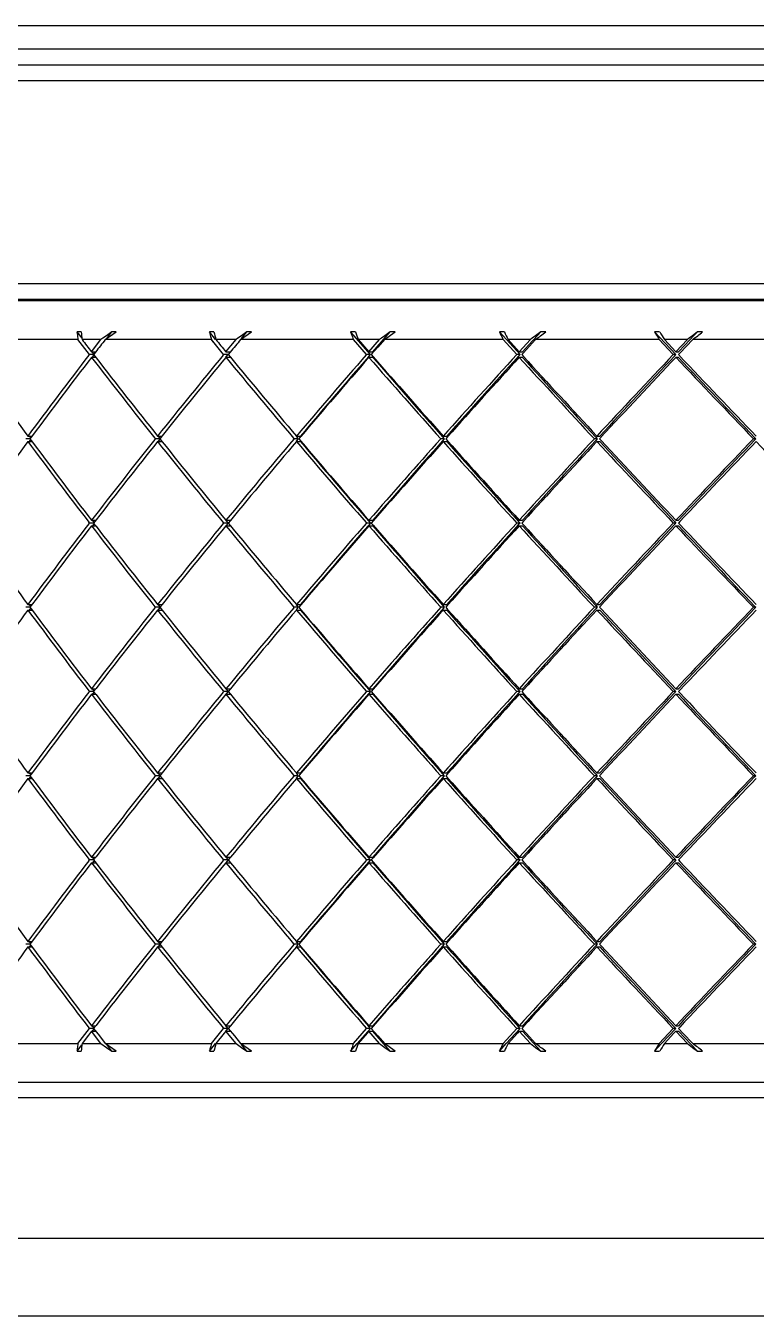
# Model space of a CAD drawing. Header units: millimetres. Extents: x 12827 to 13247, y 6457 to 7051.
# Drawn here: x 13128.376 to 13130.242, y 6842.252 to 6845.552 of the extents above; entities that cross this region are included whole.
import ezdxf

# ---------------------------------------------------------------- set-up
doc = ezdxf.new("R2010")
doc.units = ezdxf.units.MM
doc.header["$LTSCALE"] = 10
doc.layers.add('DWG', color=7, linetype='Continuous')

# ---------------------------------------------------------------- blocks, each defined once
blk = doc.blocks.new('A$C01502591')
at = {"layer": 'DWG'}
for p, q in [((255.4224, 253.6436), (246.9593, 253.6436)), ((255.1908, 253.5836), (247.1908, 253.5836)), ((246.9354, 253.5436), (255.4463, 253.5436)), ((246.8954, 253.5039), (255.4863, 253.5039)), ((255.4908, 252.9839), (246.8908, 252.9839)), ((246.4908, 252.9411), (255.8908, 252.9411)), ((255.4508, 252.9436), (246.9308, 252.9436)), ((249.5386, 252.9411), (249.5386, 252.9436)), ((248.1003, 252.8444), (248.0876, 252.8611)), ((248.0983, 252.8611), (248.0876, 252.8611)), ((248.1628, 252.8511), (248.1534, 252.8445)), ((248.1597, 252.8411), (248.1878, 252.8611)), ((248.1768, 252.8611), (248.1628, 252.8511)), ((248.1636, 252.8441), (248.1768, 252.8611)), ((248.1878, 252.8611), (248.1768, 252.8611)), ((248.4418, 252.8417), (248.426, 252.8611)), ((248.4375, 252.8611), (248.426, 252.8611)), ((248.5077, 252.8511), (248.4984, 252.8445)), ((248.5055, 252.8411), (248.5332, 252.8611)), ((248.5074, 252.8441), (248.5215, 252.8611)), ((248.5215, 252.8611), (248.5077, 252.8511)), ((248.5332, 252.8611), (248.5215, 252.8611)), ((248.795, 252.8514), (248.7866, 252.8611)), ((248.7988, 252.8611), (248.7866, 252.8611)), ((248.837, 252.8028), (248.795, 252.8514)), ((248.8431, 252.8099), (248.8877, 252.8611)), ((248.8741, 252.8511), (248.8651, 252.8445)), ((248.8729, 252.8411), (248.9001, 252.8611)), ((248.8877, 252.8611), (248.8741, 252.8511)), ((248.9001, 252.8611), (248.8877, 252.8611)), ((249.2194, 252.8028), (249.1666, 252.8611)), ((249.1794, 252.8611), (249.1666, 252.8611)), ((249.2413, 252.827), (249.2646, 252.8526)), ((249.2593, 252.8511), (249.2505, 252.8445)), ((249.2724, 252.8611), (249.2593, 252.8511)), ((249.2646, 252.8526), (249.2724, 252.8611)), ((249.2853, 252.8611), (249.2724, 252.8611)), ((249.6177, 252.8028), (249.563, 252.8611)), ((249.5762, 252.8611), (249.563, 252.8611)), ((249.6404, 252.827), (249.6645, 252.8526)), ((249.66, 252.8511), (249.6515, 252.8445)), ((249.6726, 252.8611), (249.66, 252.8511)), ((249.6645, 252.8526), (249.6726, 252.8611)), ((249.686, 252.8611), (249.6726, 252.8611)), ((248.0898, 252.8411), (247.8382, 252.8411)), ((248.0895, 252.8445), (248.0898, 252.8411)), ((248.1192, 252.8028), (248.0898, 252.8411)), ((248.1487, 252.8411), (248.1006, 252.8411)), ((248.1246, 252.8099), (248.1487, 252.8411)), ((248.1534, 252.8445), (248.1487, 252.8411)), ((248.4308, 252.8411), (248.1597, 252.8411)), ((248.4299, 252.8445), (248.4308, 252.8411)), ((248.4622, 252.8028), (248.4308, 252.8411)), ((248.4354, 252.8355), (248.4308, 252.8411)), ((248.4938, 252.8411), (248.4423, 252.8411)), ((248.468, 252.8099), (248.4809, 252.8255)), ((248.4809, 252.8255), (248.4938, 252.8411)), ((248.4984, 252.8445), (248.4938, 252.8411)), ((248.7939, 252.8411), (248.5055, 252.8411)), ((248.7927, 252.8445), (248.7939, 252.8411)), ((248.8271, 252.8028), (248.7939, 252.8411)), ((248.7991, 252.8351), (248.7939, 252.8411)), ((248.8606, 252.8411), (248.8061, 252.8411)), ((248.8061, 252.8411), (248.8333, 252.8099)), ((248.8333, 252.8099), (248.8606, 252.8411)), ((248.8562, 252.822), (248.8395, 252.8028)), ((248.8729, 252.8411), (248.8562, 252.822)), ((248.8651, 252.8445), (248.8606, 252.8411)), ((249.1763, 252.8411), (248.8729, 252.8411)), ((249.1747, 252.8445), (249.1763, 252.8411)), ((249.2111, 252.8028), (249.1763, 252.8411)), ((249.2461, 252.8411), (249.1892, 252.8411)), ((249.1892, 252.8411), (249.2176, 252.8099)), ((249.2176, 252.8099), (249.2461, 252.8411)), ((249.2258, 252.8099), (249.2413, 252.827)), ((249.259, 252.8411), (249.2284, 252.8076)), ((249.2505, 252.8445), (249.2461, 252.8411)), ((249.575, 252.8411), (249.259, 252.8411)), ((249.5729, 252.8445), (249.575, 252.8411)), ((249.6111, 252.8028), (249.575, 252.8411)), ((249.6473, 252.8411), (249.5883, 252.8411)), ((249.5883, 252.8411), (249.6178, 252.8099)), ((249.6178, 252.8099), (249.6473, 252.8411)), ((249.6243, 252.8099), (249.6404, 252.827)), ((249.6607, 252.8411), (249.6279, 252.8065)), ((249.6515, 252.8445), (249.6473, 252.8411)), ((249.9866, 252.8411), (249.6607, 252.8411)), ((248.1178, 252.801), (248.1192, 252.8028)), ((248.1301, 252.8028), (248.1192, 252.8028)), ((248.1246, 252.8099), (248.1355, 252.8099)), ((248.1246, 252.7958), (248.1355, 252.7958)), ((248.1259, 252.7948), (248.1306, 252.801)), ((248.131, 252.8041), (248.1266, 252.8099)), ((248.131, 252.8041), (248.1266, 252.8099)), ((248.135, 252.8092), (248.1301, 252.8028)), ((248.1301, 252.8028), (248.1362, 252.7949)), ((248.135, 252.8092), (248.1314, 252.8046)), ((248.4611, 252.8015), (248.4622, 252.8028)), ((248.4735, 252.8028), (248.4622, 252.8028)), ((248.4679, 252.7959), (248.4735, 252.8028)), ((248.468, 252.8099), (248.4793, 252.8099)), ((248.468, 252.7958), (248.4793, 252.7958)), ((248.4791, 252.8092), (248.4738, 252.8028)), ((248.4749, 252.8042), (248.4738, 252.8028)), ((248.4738, 252.8028), (248.4795, 252.7959)), ((248.4791, 252.8092), (248.4749, 252.8042)), ((248.8263, 252.8018), (248.8271, 252.8028)), ((248.837, 252.8028), (248.8271, 252.8028)), ((248.8319, 252.797), (248.837, 252.8028)), ((248.8333, 252.8099), (248.8431, 252.8099)), ((248.8333, 252.7958), (248.8431, 252.7958)), ((248.8395, 252.8028), (248.8446, 252.797)), ((249.2194, 252.8028), (249.2111, 252.8028)), ((249.2151, 252.798), (249.2194, 252.8028)), ((249.2176, 252.8099), (249.2258, 252.8099)), ((249.2176, 252.7958), (249.2258, 252.7958)), ((249.2284, 252.8076), (249.224, 252.8028)), ((249.224, 252.8028), (249.2284, 252.7981)), ((249.6177, 252.8028), (249.6111, 252.8028)), ((249.6142, 252.7991), (249.6177, 252.8028)), ((249.6178, 252.8099), (249.6243, 252.8099)), ((249.6178, 252.7958), (249.6243, 252.7958)), ((249.6279, 252.8065), (249.6244, 252.8028)), ((249.6244, 252.8028), (249.6279, 252.7992)), ((247.9673, 252.5874), (247.9568, 252.5874)), ((247.962, 252.5945), (247.9725, 252.5945)), ((247.9651, 252.5945), (247.9692, 252.5888)), ((247.9687, 252.5853), (247.9651, 252.5803)), ((247.9735, 252.5959), (247.9673, 252.5874)), ((247.9673, 252.5874), (247.9736, 252.5789)), ((248.2878, 252.5874), (248.2865, 252.589)), ((248.2865, 252.5858), (248.2878, 252.5874)), ((248.2999, 252.5874), (248.2878, 252.5874)), ((248.2934, 252.5945), (248.3055, 252.5945)), ((248.2939, 252.5949), (248.2986, 252.589)), ((248.2986, 252.5858), (248.2939, 252.5799)), ((248.305, 252.5949), (248.299, 252.5874)), ((248.299, 252.5874), (248.305, 252.58)), ((248.6421, 252.5874), (248.6411, 252.5886)), ((248.6411, 252.5862), (248.6421, 252.5874)), ((248.6527, 252.5874), (248.6421, 252.5874)), ((248.6473, 252.5938), (248.6527, 252.5874)), ((248.6527, 252.5874), (248.6473, 252.581)), ((248.6481, 252.5945), (248.6587, 252.5945)), ((248.6595, 252.5938), (248.6541, 252.5874)), ((248.6541, 252.5874), (248.6595, 252.581)), ((249.026, 252.5874), (249.017, 252.5874)), ((249.0213, 252.5927), (249.026, 252.5874)), ((249.026, 252.5874), (249.0213, 252.5821)), ((249.0233, 252.5945), (249.0323, 252.5945)), ((249.0343, 252.5927), (249.0296, 252.5874)), ((249.0296, 252.5874), (249.0343, 252.5821)), ((249.4167, 252.5874), (249.4093, 252.5874)), ((249.4128, 252.5916), (249.4167, 252.5874)), ((249.4167, 252.5874), (249.4128, 252.5832)), ((249.4159, 252.5945), (249.4233, 252.5945)), ((249.4264, 252.5916), (249.4225, 252.5874)), ((249.4225, 252.5874), (249.4264, 252.5832)), ((249.8218, 252.5874), (249.816, 252.5874)), ((249.8187, 252.5906), (249.8218, 252.5874)), ((249.8218, 252.5874), (249.8187, 252.5842)), ((247.962, 252.5803), (247.9725, 252.5803)), ((248.2934, 252.5803), (248.3055, 252.5803)), ((248.6481, 252.5803), (248.6587, 252.5803)), ((249.0233, 252.5803), (249.0323, 252.5803)), ((249.4159, 252.5803), (249.4233, 252.5803)), ((248.1192, 252.372), (248.1178, 252.3738)), ((248.1178, 252.3702), (248.1192, 252.372)), ((248.1301, 252.372), (248.1192, 252.372)), ((248.1246, 252.3791), (248.1355, 252.3791)), ((248.1246, 252.3649), (248.1355, 252.3649)), ((248.1258, 252.38), (248.1306, 252.3738)), ((248.131, 252.3707), (248.1259, 252.364)), ((248.1362, 252.38), (248.1301, 252.372)), ((248.1301, 252.372), (248.1362, 252.364)), ((248.4622, 252.372), (248.461, 252.3734)), ((248.4611, 252.3706), (248.4622, 252.372)), ((248.4735, 252.372), (248.4622, 252.372)), ((248.4678, 252.3789), (248.4735, 252.372)), ((248.4735, 252.372), (248.4679, 252.365)), ((248.468, 252.3791), (248.4793, 252.3791)), ((248.468, 252.3649), (248.4793, 252.3649)), ((248.4795, 252.3789), (248.4738, 252.372)), ((248.4738, 252.372), (248.4795, 252.3651)), ((248.8271, 252.372), (248.8263, 252.373)), ((248.8263, 252.371), (248.8271, 252.372)), ((248.837, 252.372), (248.8271, 252.372)), ((248.8319, 252.3779), (248.837, 252.372)), ((248.837, 252.372), (248.8319, 252.3661)), ((248.8333, 252.3791), (248.8431, 252.3791)), ((248.8333, 252.3649), (248.8431, 252.3649)), ((248.8445, 252.3778), (248.8395, 252.372)), ((248.8395, 252.372), (248.8446, 252.3662)), ((249.2194, 252.372), (249.2111, 252.372)), ((249.2151, 252.3768), (249.2194, 252.372)), ((249.2194, 252.372), (249.2151, 252.3672)), ((249.2176, 252.3791), (249.2258, 252.3791)), ((249.2176, 252.3649), (249.2258, 252.3649)), ((249.2284, 252.3767), (249.224, 252.372)), ((249.224, 252.372), (249.2284, 252.3672)), ((249.6177, 252.372), (249.6111, 252.372)), ((249.6142, 252.3757), (249.6177, 252.372)), ((249.6177, 252.372), (249.6142, 252.3683)), ((249.6178, 252.3791), (249.6243, 252.3791)), ((249.6178, 252.3649), (249.6243, 252.3649)), ((249.6279, 252.3756), (249.6244, 252.372)), ((249.6244, 252.372), (249.6279, 252.3683)), ((247.9673, 252.1566), (247.9568, 252.1566)), ((247.962, 252.1636), (247.9725, 252.1636)), ((247.9651, 252.1636), (247.9687, 252.1587)), ((247.9692, 252.1551), (247.9651, 252.1495)), ((247.9735, 252.165), (247.9673, 252.1566)), ((247.9673, 252.1566), (247.9736, 252.1481)), ((248.2878, 252.1566), (248.2865, 252.1581)), ((248.2865, 252.155), (248.2878, 252.1566)), ((248.2999, 252.1566), (248.2878, 252.1566)), ((248.2934, 252.1636), (248.3055, 252.1636)), ((248.2939, 252.1641), (248.2986, 252.1582)), ((248.2986, 252.1549), (248.2939, 252.1491)), ((248.305, 252.164), (248.299, 252.1566)), ((248.299, 252.1566), (248.305, 252.1491)), ((248.6421, 252.1566), (248.6411, 252.1577)), ((248.6411, 252.1554), (248.6421, 252.1566)), ((248.6527, 252.1566), (248.6421, 252.1566)), ((248.6473, 252.163), (248.6527, 252.1566)), ((248.6527, 252.1566), (248.6473, 252.1501)), ((248.6481, 252.1636), (248.6587, 252.1636)), ((248.6595, 252.1629), (248.6541, 252.1566)), ((248.6541, 252.1566), (248.6595, 252.1502)), ((249.026, 252.1566), (249.017, 252.1566)), ((249.0213, 252.1619), (249.026, 252.1566)), ((249.026, 252.1566), (249.0213, 252.1512)), ((249.0233, 252.1636), (249.0323, 252.1636)), ((249.0343, 252.1618), (249.0296, 252.1566)), ((249.0296, 252.1566), (249.0343, 252.1513)), ((249.4167, 252.1566), (249.4093, 252.1566)), ((249.4128, 252.1608), (249.4167, 252.1566)), ((249.4167, 252.1566), (249.4128, 252.1523)), ((249.4159, 252.1636), (249.4233, 252.1636)), ((249.4264, 252.1608), (249.4225, 252.1566)), ((249.4225, 252.1566), (249.4264, 252.1524)), ((249.8218, 252.1566), (249.816, 252.1566)), ((249.8187, 252.1597), (249.8218, 252.1566)), ((249.8218, 252.1566), (249.8187, 252.1534)), ((247.962, 252.1495), (247.9725, 252.1495)), ((248.2934, 252.1495), (248.3055, 252.1495)), ((248.6481, 252.1495), (248.6587, 252.1495)), ((249.0233, 252.1495), (249.0323, 252.1495)), ((249.4159, 252.1495), (249.4233, 252.1495)), ((248.1192, 251.9411), (248.1178, 251.943)), ((248.1178, 251.9393), (248.1192, 251.9411)), ((248.1301, 251.9411), (248.1192, 251.9411)), ((248.1246, 251.9482), (248.1355, 251.9482)), ((248.1246, 251.9341), (248.1355, 251.9341)), ((248.1258, 251.9492), (248.131, 251.9424)), ((248.1306, 251.9393), (248.1259, 251.9331)), ((248.1362, 251.9491), (248.1301, 251.9411)), ((248.1301, 251.9411), (248.1362, 251.9332)), ((248.4622, 251.9411), (248.461, 251.9425)), ((248.4611, 251.9398), (248.4622, 251.9411)), ((248.4735, 251.9411), (248.4622, 251.9411)), ((248.4678, 251.9481), (248.4735, 251.9411)), ((248.4735, 251.9411), (248.4679, 251.9342)), ((248.468, 251.9482), (248.4793, 251.9482)), ((248.468, 251.9341), (248.4793, 251.9341)), ((248.4795, 251.948), (248.4738, 251.9411)), ((248.4738, 251.9411), (248.4795, 251.9342)), ((248.8271, 251.9411), (248.8263, 251.9421)), ((248.8263, 251.9402), (248.8271, 251.9411)), ((248.837, 251.9411), (248.8271, 251.9411)), ((248.8319, 251.947), (248.837, 251.9411)), ((248.837, 251.9411), (248.8319, 251.9353)), ((248.8333, 251.9482), (248.8431, 251.9482)), ((248.8333, 251.9341), (248.8431, 251.9341)), ((248.8445, 251.947), (248.8395, 251.9411)), ((248.8395, 251.9411), (248.8446, 251.9353)), ((249.2194, 251.9411), (249.2111, 251.9411)), ((249.2151, 251.9459), (249.2194, 251.9411)), ((249.2194, 251.9411), (249.2151, 251.9364)), ((249.2176, 251.9482), (249.2258, 251.9482)), ((249.2176, 251.9341), (249.2258, 251.9341)), ((249.2284, 251.9459), (249.224, 251.9411)), ((249.224, 251.9411), (249.2284, 251.9364)), ((249.6177, 251.9411), (249.6111, 251.9411)), ((249.6142, 251.9448), (249.6177, 251.9411)), ((249.6177, 251.9411), (249.6142, 251.9374)), ((249.6178, 251.9482), (249.6243, 251.9482)), ((249.6178, 251.9341), (249.6243, 251.9341)), ((249.6279, 251.9448), (249.6244, 251.9411)), ((249.6244, 251.9411), (249.6279, 251.9375)), ((247.9673, 251.7257), (247.9568, 251.7257)), ((247.962, 251.7328), (247.9725, 251.7328)), ((247.9651, 251.7328), (247.9692, 251.7271)), ((247.9735, 251.7342), (247.9673, 251.7257)), ((247.9673, 251.7257), (247.9736, 251.7172)), ((248.2878, 251.7257), (248.2865, 251.7273)), ((248.2865, 251.7241), (248.2878, 251.7257)), ((248.2999, 251.7257), (248.2878, 251.7257)), ((248.2934, 251.7328), (248.3055, 251.7328)), ((248.2939, 251.7332), (248.2986, 251.7273)), ((248.2986, 251.7241), (248.2939, 251.7182)), ((248.305, 251.7332), (248.299, 251.7257)), ((248.299, 251.7257), (248.305, 251.7183)), ((248.6421, 251.7257), (248.6411, 251.7269)), ((248.6411, 251.7245), (248.6421, 251.7257)), ((248.6527, 251.7257), (248.6421, 251.7257)), ((248.6473, 251.7321), (248.6527, 251.7257)), ((248.6527, 251.7257), (248.6473, 251.7193)), ((248.6481, 251.7328), (248.6587, 251.7328)), ((248.6595, 251.7321), (248.6541, 251.7257)), ((248.6541, 251.7257), (248.6595, 251.7193)), ((249.026, 251.7257), (249.017, 251.7257)), ((249.0213, 251.731), (249.026, 251.7257)), ((249.026, 251.7257), (249.0213, 251.7204)), ((249.0233, 251.7328), (249.0323, 251.7328)), ((249.0343, 251.731), (249.0296, 251.7257)), ((249.0296, 251.7257), (249.0343, 251.7204)), ((249.4167, 251.7257), (249.4093, 251.7257)), ((249.4128, 251.73), (249.4167, 251.7257)), ((249.4167, 251.7257), (249.4128, 251.7215)), ((249.4159, 251.7328), (249.4233, 251.7328)), ((249.4264, 251.7299), (249.4225, 251.7257)), ((249.4225, 251.7257), (249.4264, 251.7215)), ((249.8218, 251.7257), (249.816, 251.7257)), ((249.8187, 251.7289), (249.8218, 251.7257)), ((249.8218, 251.7257), (249.8187, 251.7225)), ((247.962, 251.7186), (247.9725, 251.7186)), ((247.9687, 251.7236), (247.9651, 251.7186)), ((248.2934, 251.7186), (248.3055, 251.7186)), ((248.6481, 251.7186), (248.6587, 251.7186)), ((249.0233, 251.7186), (249.0323, 251.7186)), ((249.4159, 251.7186), (249.4233, 251.7186)), ((248.1192, 251.5103), (248.1178, 251.5121)), ((248.1178, 251.5085), (248.1192, 251.5103)), ((248.1301, 251.5103), (248.1192, 251.5103)), ((248.1246, 251.5174), (248.1355, 251.5174)), ((248.1246, 251.5032), (248.1355, 251.5032)), ((248.1258, 251.5183), (248.1306, 251.5121)), ((248.131, 251.509), (248.1259, 251.5023)), ((248.1362, 251.5183), (248.1301, 251.5103)), ((248.1301, 251.5103), (248.1362, 251.5023)), ((248.4622, 251.5103), (248.461, 251.5117)), ((248.4611, 251.5089), (248.4622, 251.5103)), ((248.4735, 251.5103), (248.4622, 251.5103)), ((248.4678, 251.5172), (248.4735, 251.5103)), ((248.4735, 251.5103), (248.4679, 251.5033)), ((248.468, 251.5174), (248.4793, 251.5174)), ((248.468, 251.5032), (248.4793, 251.5032)), ((248.4795, 251.5172), (248.4738, 251.5103)), ((248.4738, 251.5103), (248.4795, 251.5034)), ((248.8271, 251.5103), (248.8263, 251.5113)), ((248.8263, 251.5093), (248.8271, 251.5103)), ((248.837, 251.5103), (248.8271, 251.5103)), ((248.8319, 251.5162), (248.837, 251.5103)), ((248.837, 251.5103), (248.8319, 251.5044)), ((248.8333, 251.5174), (248.8431, 251.5174)), ((248.8333, 251.5032), (248.8431, 251.5032)), ((248.8445, 251.5161), (248.8395, 251.5103)), ((248.8395, 251.5103), (248.8446, 251.5045)), ((249.2194, 251.5103), (249.2111, 251.5103)), ((249.2151, 251.5151), (249.2194, 251.5103)), ((249.2194, 251.5103), (249.2151, 251.5055)), ((249.2176, 251.5174), (249.2258, 251.5174)), ((249.2176, 251.5032), (249.2258, 251.5032)), ((249.2284, 251.515), (249.224, 251.5103)), ((249.224, 251.5103), (249.2284, 251.5056)), ((249.6177, 251.5103), (249.6111, 251.5103)), ((249.6142, 251.514), (249.6177, 251.5103)), ((249.6177, 251.5103), (249.6142, 251.5066)), ((249.6178, 251.5174), (249.6243, 251.5174)), ((249.6178, 251.5032), (249.6243, 251.5032)), ((249.6279, 251.514), (249.6244, 251.5103)), ((249.6244, 251.5103), (249.6279, 251.5066)), ((247.962, 251.3019), (247.9725, 251.3019)), ((247.9651, 251.3019), (247.9687, 251.297)), ((247.9735, 251.3034), (247.9673, 251.2949)), ((248.2878, 251.2949), (248.2865, 251.2965)), ((248.2934, 251.3019), (248.3055, 251.3019)), ((248.2939, 251.3024), (248.2986, 251.2965)), ((248.305, 251.3023), (248.299, 251.2949)), ((248.6421, 251.2949), (248.6411, 251.296)), ((248.6473, 251.3013), (248.6527, 251.2949)), ((248.6481, 251.3019), (248.6587, 251.3019)), ((248.6595, 251.3012), (248.6541, 251.2949)), ((249.0213, 251.3002), (249.026, 251.2949)), ((249.0233, 251.3019), (249.0323, 251.3019)), ((249.0343, 251.3001), (249.0296, 251.2949)), ((249.4128, 251.2991), (249.4167, 251.2949)), ((249.4159, 251.3019), (249.4233, 251.3019)), ((249.4264, 251.2991), (249.4225, 251.2949)), ((249.8187, 251.298), (249.8218, 251.2949)), ((247.9673, 251.2949), (247.9568, 251.2949)), ((247.962, 251.2878), (247.9725, 251.2878)), ((247.9692, 251.2934), (247.9651, 251.2878)), ((247.9673, 251.2949), (247.9736, 251.2864)), ((248.2865, 251.2933), (248.2878, 251.2949)), ((248.2999, 251.2949), (248.2878, 251.2949)), ((248.2934, 251.2878), (248.3055, 251.2878)), ((248.2986, 251.2932), (248.2939, 251.2874)), ((248.299, 251.2949), (248.305, 251.2874)), ((248.6411, 251.2937), (248.6421, 251.2949)), ((248.6527, 251.2949), (248.6421, 251.2949)), ((248.6527, 251.2949), (248.6473, 251.2884)), ((248.6481, 251.2878), (248.6587, 251.2878)), ((248.6541, 251.2949), (248.6595, 251.2885)), ((249.026, 251.2949), (249.017, 251.2949)), ((249.026, 251.2949), (249.0213, 251.2895)), ((249.0233, 251.2878), (249.0323, 251.2878)), ((249.0296, 251.2949), (249.0343, 251.2896)), ((249.4167, 251.2949), (249.4093, 251.2949)), ((249.4167, 251.2949), (249.4128, 251.2906)), ((249.4159, 251.2878), (249.4233, 251.2878)), ((249.4225, 251.2949), (249.4264, 251.2907)), ((249.8218, 251.2949), (249.816, 251.2949)), ((249.8218, 251.2949), (249.8187, 251.2917)), ((248.0898, 251.0411), (248.1192, 251.0794)), ((248.1246, 251.0724), (248.1166, 251.062)), ((248.1192, 251.0794), (248.1178, 251.0813)), ((248.1301, 251.0794), (248.1192, 251.0794)), ((248.1246, 251.0865), (248.1355, 251.0865)), ((248.1487, 251.0411), (248.1246, 251.0724)), ((248.1246, 251.0724), (248.1355, 251.0724)), ((248.1306, 251.0813), (248.1258, 251.0875)), ((248.1259, 251.0714), (248.131, 251.0782)), ((248.1362, 251.0874), (248.1301, 251.0794)), ((248.1301, 251.0794), (248.1448, 251.0603)), ((248.4308, 251.0411), (248.4622, 251.0794)), ((248.4637, 251.0672), (248.4423, 251.0411)), ((248.4622, 251.0794), (248.461, 251.0808)), ((248.4735, 251.0794), (248.4622, 251.0794)), ((248.468, 251.0724), (248.4637, 251.0672)), ((248.4735, 251.0794), (248.4678, 251.0864)), ((248.4679, 251.0725), (248.4735, 251.0794)), ((248.468, 251.0865), (248.4793, 251.0865)), ((248.4938, 251.0411), (248.468, 251.0724)), ((248.468, 251.0724), (248.4793, 251.0724)), ((248.4795, 251.0864), (248.4738, 251.0794)), ((248.4738, 251.0794), (248.4896, 251.0603)), ((248.7939, 251.0411), (248.8271, 251.0794)), ((248.8034, 251.0406), (248.837, 251.0794)), ((248.8288, 251.0672), (248.8061, 251.0411)), ((248.8271, 251.0794), (248.8263, 251.0804)), ((248.837, 251.0794), (248.8271, 251.0794)), ((248.8333, 251.0724), (248.8288, 251.0672)), ((248.837, 251.0794), (248.8319, 251.0853)), ((248.8333, 251.0865), (248.8431, 251.0865)), ((248.8606, 251.0411), (248.8333, 251.0724)), ((248.8333, 251.0724), (248.8431, 251.0724)), ((248.8445, 251.0853), (248.8395, 251.0794)), ((248.8395, 251.0794), (248.8562, 251.0603)), ((248.8877, 251.0211), (248.8431, 251.0724)), ((249.1763, 251.0411), (249.2111, 251.0794)), ((249.1842, 251.0406), (249.2194, 251.0794)), ((249.2128, 251.0672), (249.1892, 251.0411)), ((249.2194, 251.0794), (249.2111, 251.0794)), ((249.2176, 251.0724), (249.2128, 251.0672)), ((249.2194, 251.0794), (249.2151, 251.0842)), ((249.2176, 251.0865), (249.2258, 251.0865)), ((249.2461, 251.0411), (249.2176, 251.0724)), ((249.2176, 251.0724), (249.2258, 251.0724)), ((249.2284, 251.0842), (249.224, 251.0794)), ((249.224, 251.0794), (249.2357, 251.0667)), ((249.2724, 251.0211), (249.2258, 251.0724)), ((249.2357, 251.0667), (249.259, 251.0411)), ((249.575, 251.0411), (249.6111, 251.0794)), ((249.5812, 251.0406), (249.6177, 251.0794)), ((249.6128, 251.0672), (249.5883, 251.0411)), ((249.6177, 251.0794), (249.6111, 251.0794)), ((249.6178, 251.0724), (249.6128, 251.0672)), ((249.6177, 251.0794), (249.6142, 251.0831)), ((249.6178, 251.0865), (249.6243, 251.0865)), ((249.6473, 251.0411), (249.6178, 251.0724)), ((249.6178, 251.0724), (249.6243, 251.0724)), ((249.6726, 251.0211), (249.6243, 251.0724)), ((249.6279, 251.0831), (249.6244, 251.0794)), ((249.6244, 251.0794), (249.6365, 251.0667)), ((249.6365, 251.0667), (249.6607, 251.0411)), ((247.8382, 251.0411), (248.0898, 251.0411)), ((248.0876, 251.0211), (248.1002, 251.0378)), ((248.1166, 251.062), (248.1006, 251.0411)), ((248.1006, 251.0411), (248.1487, 251.0411)), ((248.1448, 251.0603), (248.1597, 251.0411)), ((248.1487, 251.0411), (248.1628, 251.0311)), ((248.1597, 251.0411), (248.4308, 251.0411)), ((248.1878, 251.0211), (248.1597, 251.0411)), ((248.1628, 251.0311), (248.1768, 251.0211)), ((248.1768, 251.0211), (248.1636, 251.0382)), ((248.426, 251.0211), (248.4418, 251.0406)), ((248.4308, 251.0411), (248.4291, 251.0345)), ((248.4423, 251.0411), (248.4938, 251.0411)), ((248.4896, 251.0603), (248.5055, 251.0411)), ((248.4938, 251.0411), (248.5077, 251.0311)), ((248.5055, 251.0411), (248.7939, 251.0411)), ((248.5332, 251.0211), (248.5055, 251.0411)), ((248.5215, 251.0211), (248.5074, 251.0382)), ((248.5077, 251.0311), (248.5215, 251.0211)), ((248.7866, 251.0211), (248.8034, 251.0406)), ((248.7939, 251.0411), (248.7927, 251.0378)), ((248.8061, 251.0411), (248.8606, 251.0411)), ((248.8562, 251.0603), (248.8729, 251.0411)), ((248.8606, 251.0411), (248.8741, 251.0311)), ((248.8729, 251.0411), (249.1763, 251.0411)), ((248.9001, 251.0211), (248.8729, 251.0411)), ((248.8741, 251.0311), (248.8877, 251.0211)), ((249.1666, 251.0211), (249.1842, 251.0406)), ((249.1892, 251.0411), (249.2461, 251.0411)), ((249.2461, 251.0411), (249.2593, 251.0311)), ((249.259, 251.0411), (249.575, 251.0411)), ((249.2593, 251.0311), (249.2724, 251.0211)), ((249.563, 251.0211), (249.5812, 251.0406)), ((249.5883, 251.0411), (249.6473, 251.0411)), ((249.6473, 251.0411), (249.66, 251.0311)), ((249.66, 251.0311), (249.6726, 251.0211)), ((249.6607, 251.0411), (249.9866, 251.0411)), ((248.0883, 251.0278), (248.0876, 251.0211)), ((248.0876, 251.0211), (248.0983, 251.0211)), ((248.1768, 251.0211), (248.1878, 251.0211)), ((248.4266, 251.0237), (248.426, 251.0211)), ((248.426, 251.0211), (248.4375, 251.0211)), ((248.5215, 251.0211), (248.5332, 251.0211)), ((248.7878, 251.0245), (248.7866, 251.0211)), ((248.7866, 251.0211), (248.7988, 251.0211)), ((248.8877, 251.0211), (248.9001, 251.0211)), ((249.1682, 251.0245), (249.1666, 251.0211)), ((249.1666, 251.0211), (249.1794, 251.0211)), ((249.2724, 251.0211), (249.2853, 251.0211)), ((249.5649, 251.0245), (249.563, 251.0211)), ((249.563, 251.0211), (249.5762, 251.0211)), ((249.6726, 251.0211), (249.686, 251.0211)), ((255.8908, 250.9411), (246.4908, 250.9411)), ((246.8908, 250.9033), (255.4908, 250.9033)), ((255.4877, 250.5419), (246.894, 250.5419)), ((255.2877, 250.3436), (247.094, 250.3436))]:
    blk.add_line(p, q, dxfattribs=at)
for centre, radius, start, end in [((250.3311, 253.1039), 2.2567, 186.1767, 186.6025), ((250.3424, 253.1133), 2.2583, 186.4114, 186.9223), ((250.7265, 253.3993), 2.3626, 193.1661, 193.5815), ((250.7421, 253.4097), 2.369, 193.3887, 193.8864), ((251.2261, 253.7338), 2.5909, 199.6841, 200.076), ((251.2457, 253.7463), 2.602, 199.8882, 200.3572), ((251.8231, 254.1327), 2.9451, 205.5793, 205.9393), ((251.8464, 254.1482), 2.9613, 205.7614, 206.1918), ((240.1067, 264.9029), 15.1411, 307.19069, 307.31571), ((252.5121, 254.6181), 3.4328, 210.7846, 211.1089), ((252.539, 254.6374), 3.4544, 210.9438, 211.3313), ((241.7722, 262.8328), 12.7304, 308.29146, 308.43649), ((259.9745, 261.9271), 14.9514, 217.42328, 217.57415), ((260.2651, 243.4548), 15.3181, 142.21075, 142.36169), ((262.5213, 264.3835), 18.2056, 219.34591, 219.47314), ((262.8996, 240.9104), 18.6958, 140.3459, 140.47285), ((258.4969, 260.3925), 13.107, 215.43208, 216.50895), ((259.4726, 244.0754), 14.3202, 142.45961, 143.49458), ((259.5964, 243.9677), 14.4754, 142.42029, 143.41195), ((260.6948, 262.4701), 15.862, 217.58288, 218.5314), ((260.6661, 262.4618), 15.8256, 217.65058, 218.57261), ((261.8974, 241.7463), 17.3997, 140.55308, 141.43021), ((262.0356, 241.62), 17.5778, 140.52158, 141.36491), ((263.4387, 265.1283), 19.3962, 219.4808, 220.27833), ((263.4147, 265.1223), 19.3649, 219.53379, 220.31095), ((265.017, 238.7083), 21.4655, 138.9614, 139.69121), ((265.0326, 238.762), 21.4346, 139.09696, 139.80924), ((265.1733, 238.5597), 21.6716, 138.93642, 139.64091), ((267.038, 268.6573), 24.1454, 221.06528, 221.72434), ((266.9596, 268.5137), 23.9846, 220.9451, 221.59036), ((267.0238, 268.659), 24.1265, 221.10567, 221.74713), ((269.2127, 234.5775), 27.0596, 137.6604, 138.25444), ((269.225, 234.6497), 27.0141, 137.79305, 138.37329), ((269.3939, 234.3999), 27.3037, 137.64283, 138.2169), ((272.0226, 273.5891), 30.8615, 222.35828, 222.88395), ((271.9379, 273.4173), 30.6772, 222.23806, 222.75509), ((272.0328, 273.6127), 30.8754, 222.38808, 222.90177), ((275.2523, 228.5852), 35.2699, 136.6355, 137.0993), ((275.2624, 228.6827), 35.2056, 136.76313, 137.21859), ((275.477, 228.3604), 35.5779, 136.62174, 137.07241), ((279.5479, 281.0784), 41.1791, 223.37891, 223.77909), ((279.4578, 280.8689), 40.9651, 223.25882, 223.65414), ((279.6118, 281.1534), 41.2674, 223.39987, 223.79228), ((260.6138, 242.7681), 15.7591, 141.46551, 142.42021), ((263.3522, 240.1189), 19.2834, 139.71934, 140.52154), ((266.9462, 236.5985), 24.023, 138.27398, 138.9364), ((267.0488, 236.5828), 24.1033, 138.41123, 139.05331), ((269.3025, 270.6924), 27.1805, 221.7818, 222.35847), ((271.9267, 231.6739), 30.7312, 137.11493, 137.64284), ((272.0316, 231.6717), 30.8042, 137.24598, 137.76088), ((275.3815, 276.7248), 35.4469, 222.92675, 223.37909), ((279.4487, 224.1908), 41.0423, 136.22025, 136.62176), ((279.5551, 224.2137), 41.0992, 136.3465, 136.74053), ((258.5691, 244.7299), 13.1962, 143.49469, 144.56428), ((259.5505, 261.1581), 14.4177, 216.50892, 217.53689), ((259.521, 261.1501), 14.3809, 216.58479, 217.58297), ((260.7446, 242.6514), 15.9253, 141.43027, 142.34653), ((261.9812, 263.4964), 17.5077, 218.57249, 219.44421), ((261.9543, 263.4888), 17.473, 218.63256, 219.48095), ((263.4988, 239.9821), 19.4746, 139.69124, 140.46402), ((265.1061, 266.5431), 21.583, 220.31077, 221.03661), ((265.0326, 266.4128), 21.4346, 220.19076, 220.90304), ((265.0866, 266.5404), 21.5572, 220.35722, 221.06545), ((267.113, 236.4371), 24.2455, 138.25445, 138.89276), ((269.3066, 270.682), 27.1861, 221.74694, 222.33822), ((269.225, 270.5251), 27.0141, 221.62671, 222.20695), ((272.1264, 231.4759), 31.0027, 137.09929, 137.61087), ((275.3499, 276.681), 35.4036, 222.90158, 223.36363), ((275.2624, 276.4921), 35.2056, 222.78141, 223.23687), ((279.7091, 223.9288), 41.4017, 136.20836, 136.59949), ((284.9497, 286.256), 48.6616, 223.79163, 224.13244), ((258.4969, 259.9616), 13.107, 215.43208, 216.50895), ((259.4726, 243.6446), 14.3202, 142.45961, 143.49458), ((259.5964, 243.5369), 14.4754, 142.42029, 143.41195), ((260.6948, 262.0392), 15.862, 217.58288, 218.5314), ((260.6661, 262.031), 15.8256, 217.65058, 218.57261), ((261.8974, 241.3155), 17.3997, 140.55308, 141.43021), ((262.0356, 241.1892), 17.5778, 140.52158, 141.36491), ((263.4387, 264.6974), 19.3962, 219.4808, 220.27833), ((263.4147, 264.6915), 19.3649, 219.53379, 220.31095), ((265.017, 238.2774), 21.4655, 138.9614, 139.69121), ((265.1194, 238.2569), 21.5488, 139.09884, 139.80735), ((265.1733, 238.1289), 21.6716, 138.93642, 139.64091), ((267.038, 268.2265), 24.1454, 221.06528, 221.72434), ((266.9596, 268.0829), 23.9846, 220.9451, 221.59036), ((267.0238, 268.2281), 24.1265, 221.10567, 221.74713), ((269.2127, 234.1467), 27.0596, 137.6604, 138.25444), ((269.3166, 234.1367), 27.1371, 137.79437, 138.37198), ((269.3939, 233.969), 27.3037, 137.64283, 138.2169), ((272.0226, 273.1583), 30.8615, 222.35828, 222.88395), ((271.9379, 272.9865), 30.6772, 222.23806, 222.75509), ((272.0328, 273.1819), 30.8754, 222.38808, 222.90177), ((275.2523, 228.1544), 35.2699, 136.6355, 137.0993), ((275.358, 228.1627), 35.3363, 136.76398, 137.21775), ((275.477, 227.9296), 35.5779, 136.62174, 137.07241), ((279.5479, 280.6475), 41.1791, 223.37891, 223.77909), ((279.4578, 280.4381), 40.9651, 223.25882, 223.65414), ((279.6118, 280.7225), 41.2674, 223.39987, 223.79228), ((260.6138, 242.3373), 15.7591, 141.46551, 142.42021), ((263.3522, 239.688), 19.2834, 139.71934, 140.52154), ((266.9462, 236.1676), 24.023, 138.27398, 138.9364), ((271.9267, 231.2431), 30.7312, 137.11493, 137.64284), ((279.4487, 223.7599), 41.0423, 136.22025, 136.62176), ((279.5551, 223.7828), 41.0992, 136.3465, 136.74053), ((258.5691, 244.2991), 13.1962, 143.49469, 144.56428), ((259.5505, 260.7273), 14.4177, 216.50892, 217.53689), ((259.521, 260.7192), 14.3809, 216.58479, 217.58297), ((260.7446, 242.2206), 15.9253, 141.43027, 142.34653), ((261.9812, 263.0656), 17.5077, 218.57249, 219.44421), ((261.9543, 263.0579), 17.473, 218.63256, 219.48095), ((263.4988, 239.5513), 19.4746, 139.69124, 140.46402), ((265.1061, 266.1123), 21.583, 220.31077, 221.03661), ((265.0326, 265.982), 21.4346, 220.19076, 220.90304), ((265.0866, 266.1096), 21.5572, 220.35722, 221.06545), ((267.0488, 236.152), 24.1033, 138.41123, 139.05331), ((267.113, 236.0063), 24.2455, 138.25445, 138.89276), ((269.3066, 270.2512), 27.1861, 221.74694, 222.33822), ((269.225, 270.0943), 27.0141, 221.62671, 222.20695), ((269.3025, 270.2615), 27.1805, 221.7818, 222.35847), ((272.0316, 231.2408), 30.8042, 137.24598, 137.76088), ((272.1264, 231.045), 31.0027, 137.09929, 137.61087), ((275.3499, 276.2502), 35.4036, 222.90158, 223.36363), ((275.2624, 276.0612), 35.2056, 222.78141, 223.23687), ((275.3815, 276.294), 35.4469, 222.92675, 223.37909), ((279.7091, 223.4979), 41.4017, 136.20836, 136.59949), ((258.4969, 259.5308), 13.107, 215.43208, 216.50895), ((259.4726, 243.2137), 14.3202, 142.45961, 143.49458), ((259.5964, 243.106), 14.4754, 142.42029, 143.41195), ((260.6948, 261.6084), 15.862, 217.58288, 218.5314), ((260.6661, 261.6001), 15.8256, 217.65058, 218.57261), ((261.8974, 240.8846), 17.3997, 140.55308, 141.43021), ((262.0356, 240.7583), 17.5778, 140.52158, 141.36491), ((263.4387, 264.2666), 19.3962, 219.4808, 220.27833), ((263.4147, 264.2606), 19.3649, 219.53379, 220.31095), ((265.017, 237.8466), 21.4655, 138.9614, 139.69121), ((265.1194, 237.8261), 21.5488, 139.09884, 139.80735), ((265.1733, 237.698), 21.6716, 138.93642, 139.64091), ((267.038, 267.7956), 24.1454, 221.06528, 221.72434), ((266.9596, 267.652), 23.9846, 220.9451, 221.59036), ((267.0238, 267.7973), 24.1265, 221.10567, 221.74713), ((269.2127, 233.7158), 27.0596, 137.6604, 138.25444), ((269.3166, 233.7058), 27.1371, 137.79437, 138.37198), ((269.3939, 233.5382), 27.3037, 137.64283, 138.2169), ((272.0226, 272.7274), 30.8615, 222.35828, 222.88395), ((271.9379, 272.5556), 30.6772, 222.23806, 222.75509), ((272.0328, 272.751), 30.8754, 222.38808, 222.90177), ((275.2523, 227.7235), 35.2699, 136.6355, 137.0993), ((275.358, 227.7319), 35.3363, 136.76398, 137.21775), ((275.477, 227.4987), 35.5779, 136.62174, 137.07241), ((279.5479, 280.2167), 41.1791, 223.37891, 223.77909), ((279.4578, 280.0072), 40.9651, 223.25882, 223.65414), ((279.6118, 280.2917), 41.2674, 223.39987, 223.79228), ((260.6138, 241.9064), 15.7591, 141.46551, 142.42021), ((263.3522, 239.2572), 19.2834, 139.71934, 140.52154), ((266.9462, 235.7368), 24.023, 138.27398, 138.9364), ((271.9267, 230.8122), 30.7312, 137.11493, 137.64284), ((279.4487, 223.3291), 41.0423, 136.22025, 136.62176), ((258.5691, 243.8683), 13.1962, 143.49469, 144.56428), ((259.5505, 260.2964), 14.4177, 216.50892, 217.53689), ((259.521, 260.2884), 14.3809, 216.58479, 217.58297), ((260.7446, 241.7898), 15.9253, 141.43027, 142.34653), ((261.9812, 262.6347), 17.5077, 218.57249, 219.44421), ((261.9543, 262.6271), 17.473, 218.63256, 219.48095), ((263.4988, 239.1204), 19.4746, 139.69124, 140.46402), ((265.1061, 265.6814), 21.583, 220.31077, 221.03661), ((265.0326, 265.5511), 21.4346, 220.19076, 220.90304), ((265.0866, 265.6787), 21.5572, 220.35722, 221.06545), ((267.0488, 235.7211), 24.1033, 138.41123, 139.05331), ((267.113, 235.5754), 24.2455, 138.25445, 138.89276), ((269.3066, 269.8203), 27.1861, 221.74694, 222.33822), ((269.225, 269.6634), 27.0141, 221.62671, 222.20695), ((269.3025, 269.8307), 27.1805, 221.7818, 222.35847), ((272.0316, 230.81), 30.8042, 137.24598, 137.76088), ((272.1264, 230.6142), 31.0027, 137.09929, 137.61087), ((275.3499, 275.8194), 35.4036, 222.90158, 223.36363), ((275.2624, 275.6304), 35.2056, 222.78141, 223.23687), ((275.3815, 275.8631), 35.4469, 222.92675, 223.37909), ((279.5551, 223.352), 41.0992, 136.3465, 136.74053), ((279.7091, 223.0671), 41.4017, 136.20836, 136.59949), ((258.4969, 259.0999), 13.107, 215.43208, 216.50895), ((259.4726, 242.7829), 14.3202, 142.45961, 143.49458), ((259.5964, 242.6752), 14.4754, 142.42029, 143.41195), ((260.6948, 261.1776), 15.862, 217.58288, 218.5314), ((260.6661, 261.1693), 15.8256, 217.65058, 218.57261), ((261.8974, 240.4538), 17.3997, 140.55308, 141.43021), ((262.0356, 240.3275), 17.5778, 140.52158, 141.36491), ((263.4387, 263.8357), 19.3962, 219.4808, 220.27833), ((263.4147, 263.8298), 19.3649, 219.53379, 220.31095), ((265.017, 237.4158), 21.4655, 138.9614, 139.69121), ((265.1194, 237.3952), 21.5488, 139.09884, 139.80735), ((265.1733, 237.2672), 21.6716, 138.93642, 139.64091), ((267.038, 267.3648), 24.1454, 221.06528, 221.72434), ((266.9596, 267.2212), 23.9846, 220.9451, 221.59036), ((267.0238, 267.3664), 24.1265, 221.10567, 221.74713), ((269.2127, 233.285), 27.0596, 137.6604, 138.25444), ((269.3166, 233.275), 27.1371, 137.79437, 138.37198), ((269.3939, 233.1073), 27.3037, 137.64283, 138.2169), ((272.0226, 272.2966), 30.8615, 222.35828, 222.88395), ((271.9379, 272.1248), 30.6772, 222.23806, 222.75509), ((272.0328, 272.3202), 30.8754, 222.38808, 222.90177), ((275.2523, 227.2927), 35.2699, 136.6355, 137.0993), ((275.358, 227.301), 35.3363, 136.76398, 137.21775), ((275.477, 227.0679), 35.5779, 136.62174, 137.07241), ((279.5479, 279.7858), 41.1791, 223.37891, 223.77909), ((279.4578, 279.5764), 40.9651, 223.25882, 223.65414), ((279.6118, 279.8608), 41.2674, 223.39987, 223.79228), ((258.5691, 243.4374), 13.1962, 143.49469, 144.56428), ((259.5505, 259.8656), 14.4177, 216.50892, 217.53689), ((259.521, 259.8575), 14.3809, 216.58479, 217.58297), ((260.6138, 241.4756), 15.7591, 141.46551, 142.42021), ((260.7446, 241.3589), 15.9253, 141.43027, 142.34653), ((261.9812, 262.2039), 17.5077, 218.57249, 219.44421), ((261.9543, 262.1962), 17.473, 218.63256, 219.48095), ((263.3522, 238.8264), 19.2834, 139.71934, 140.52154), ((263.4988, 238.6896), 19.4746, 139.69124, 140.46402), ((265.1061, 265.2506), 21.583, 220.31077, 221.03661), ((265.1194, 265.1945), 21.5488, 220.19265, 220.90116), ((265.0866, 265.2479), 21.5572, 220.35722, 221.06545), ((266.9462, 235.3059), 24.023, 138.27398, 138.9364), ((267.0488, 235.2903), 24.1033, 138.41123, 139.05331), ((267.113, 235.1446), 24.2455, 138.25445, 138.89276), ((269.3066, 269.3895), 27.1861, 221.74694, 222.33822), ((269.3166, 269.3147), 27.1371, 221.62802, 222.20563), ((269.3025, 269.3998), 27.1805, 221.7818, 222.35847), ((271.9267, 230.3814), 30.7312, 137.11493, 137.64284), ((272.0316, 230.3791), 30.8042, 137.24598, 137.76088), ((272.1264, 230.1833), 31.0027, 137.09929, 137.61087), ((275.3499, 275.3885), 35.4036, 222.90158, 223.36363), ((275.358, 275.2887), 35.3363, 222.78225, 223.23602), ((275.3815, 275.4323), 35.4469, 222.92675, 223.37909), ((279.4487, 222.8982), 41.0423, 136.22025, 136.62176), ((279.5551, 222.9211), 41.0992, 136.3465, 136.74053), ((279.7091, 222.6363), 41.4017, 136.20836, 136.59949), ((250.3291, 250.7786), 2.2546, 173.312, 173.653), ((250.3424, 250.769), 2.2583, 173.0777, 173.5886), ((250.7226, 250.4839), 2.3586, 166.5015, 166.7705), ((250.7421, 250.4726), 2.369, 166.1136, 166.6113), ((251.2235, 250.1494), 2.5881, 159.9237, 160.2377), ((251.2457, 250.136), 2.602, 159.6428, 160.1118), ((251.8245, 249.7489), 2.9467, 153.9887, 154.3487), ((251.8464, 249.7341), 2.9613, 153.8082, 154.2386), ((240.1067, 238.9793), 15.1411, 52.68429, 52.80931), ((252.5145, 249.2627), 3.4356, 148.8262, 149.1505), ((252.539, 249.2449), 3.4544, 148.6687, 149.0562), ((241.7722, 241.0495), 12.7304, 51.56351, 51.70854)]:
    blk.add_arc(centre, radius, start, end, dxfattribs=at)

msp = doc.modelspace()

# ---------------------------------------------------------------- block references
at = {"layer": 'DWG'}
msp.add_blockref('A$C01502591', (12880.41944, 6591.90855), dxfattribs=at)

doc.saveas('drawing.dxf')
